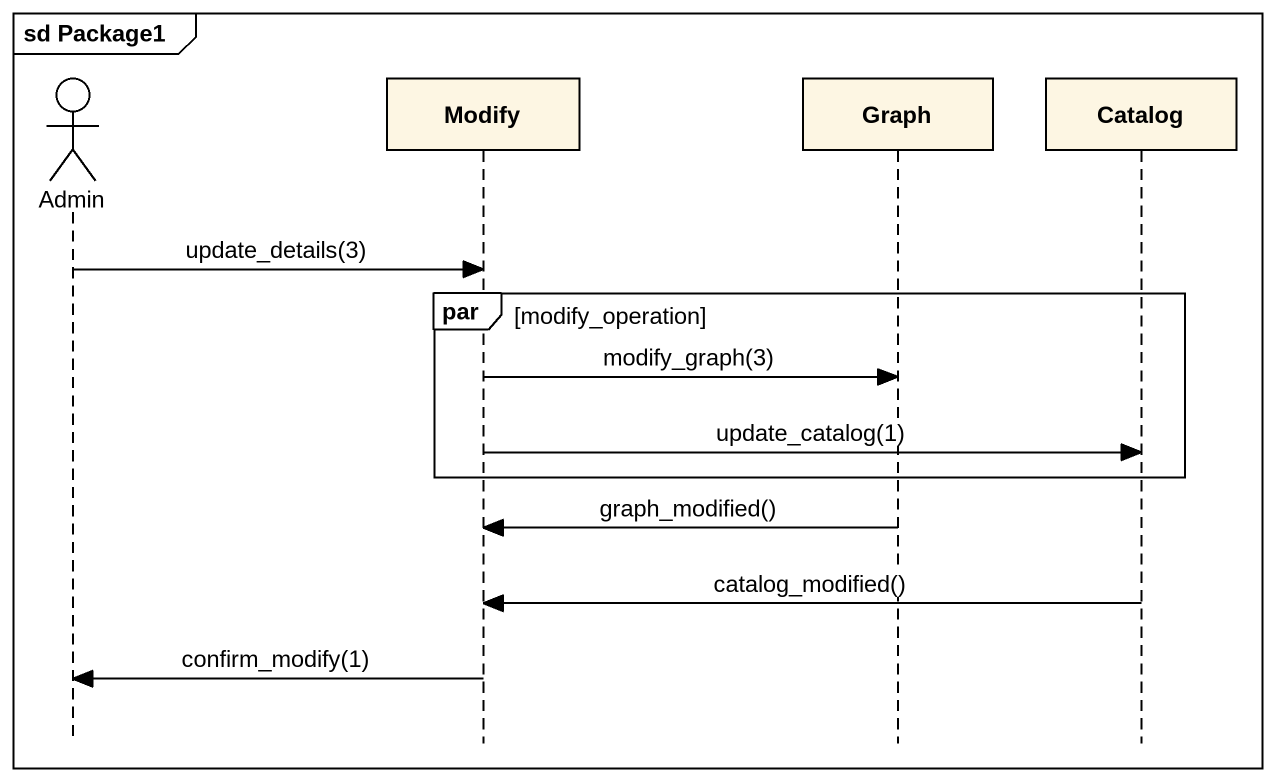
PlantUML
@startuml
mainframe sd Package1
hide footbox
actor Admin
participant Modify
participant Graph
participant Catalog

Admin -> Modify : update_details(3)
par modify_operation
  Modify -> Graph : modify_graph(3)
  Modify -> Catalog : update_catalog(1)
end
Graph -> Modify : graph_modified()
Catalog -> Modify : catalog_modified()
Modify -> Admin : confirm_modify(1)
@enduml
